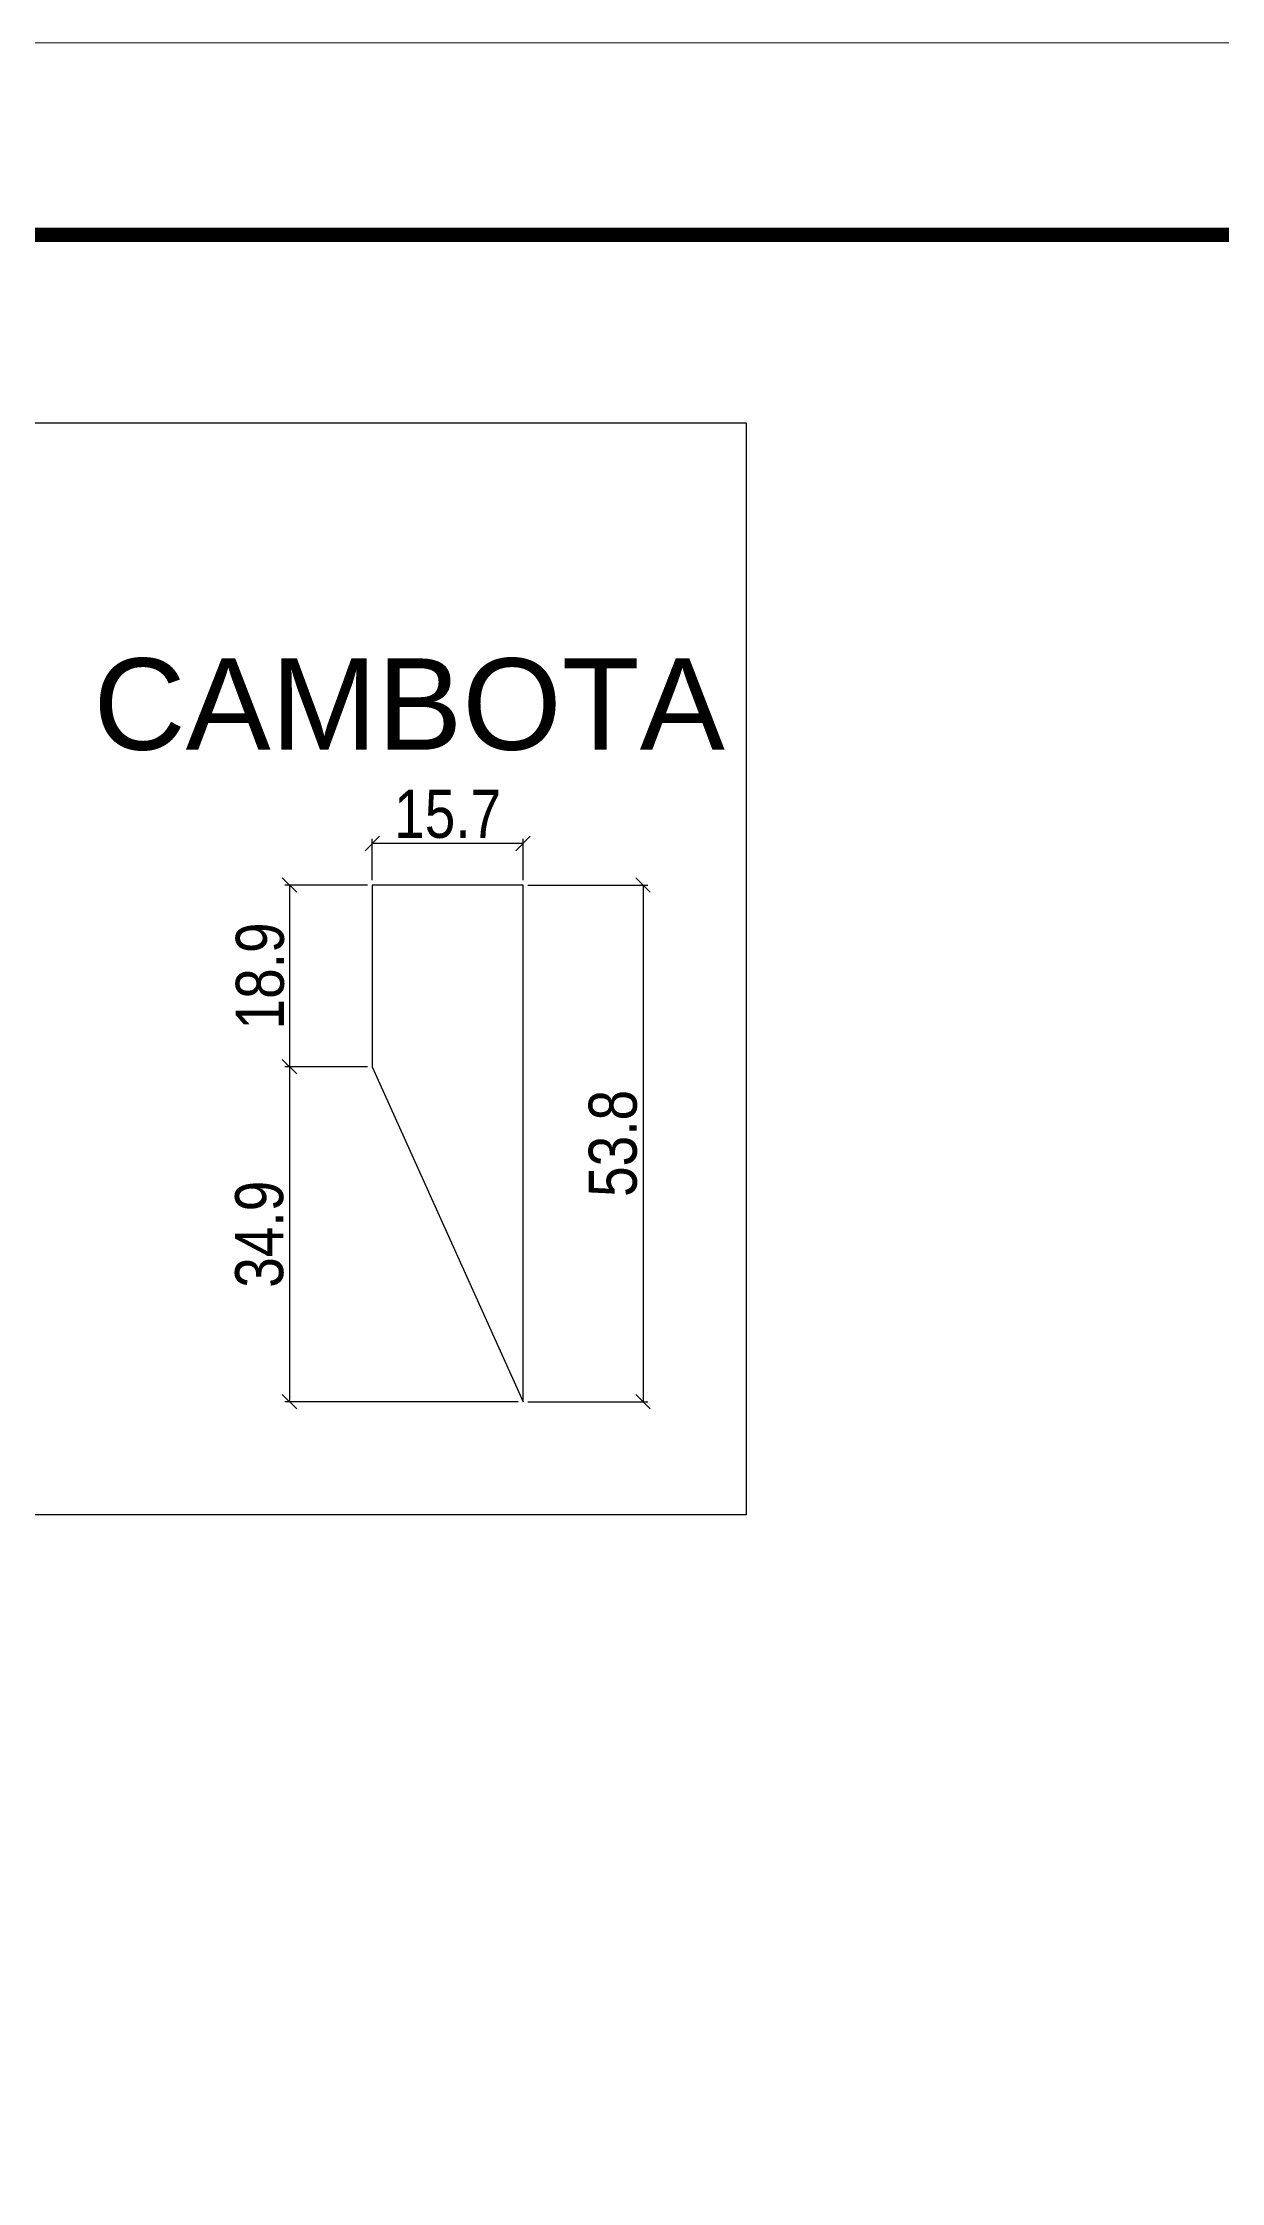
# Model space of a CAD drawing. Extents: x -3394 to 16474, y -5031 to 14397.
# Drawn here: x 6295.7 to 6541.1, y 7059.5 to 7505.1 of the extents above; entities that cross this region are included whole.
import ezdxf

# ---------------------------------------------------------------- set-up
doc = ezdxf.new("R2010")
doc.units = 0
doc.linetypes.add('DASHED', pattern=[0.75, 0.5, -0.25])
doc.layers.get('0').update_dxf_attribs({"linetype": 'CONTINUOUS'})
doc.layers.get('Defpoints').update_dxf_attribs({"linetype": 'CONTINUOUS'})
for name, color, linetype in [('COTA', 241, 'CONTINUOUS'), ('NOMENCLATURA', 7, 'CONTINUOUS'), ('Painéis', 200, 'CONTINUOUS')]:
    doc.layers.add(name, color=color, linetype=linetype)
doc.layers.add('Folhas', color=255, linetype='CONTINUOUS', lineweight=9)
doc.layers.add('SARRAFO DE PRESSAO', color=251, linetype='DASHED', lineweight=9)
doc.styles.add('ARIAL', font='arial.ttf')
doc.styles.add('COTA TECNICA 2X', font='techl___.ttf', dxfattribs={"height": 10})
doc.dimstyles.new('SECAO', dxfattribs={"dimscale": 0.333333, "dimtxt": 5, "dimasz": 9, "dimexe": 3, "dimexo": 3, "dimgap": 3, "dimtad": 1, "dimdec": 1, "dimlfac": 0.5, "dimzin": 12, "dimdsep": 46, "dimtxsty": 'COTA TECNICA 2X', "dimblk1": 'OBLIQUE', "dimblk2": 'OBLIQUE', "dimsah": 1, "dimcen": 0.9, "dimclrd": 4, "dimclre": 4, "dimclrt": 240, "dimadec": 1, "dimazin": 3, "dimtfac": 1, "dimtdec": 1, "dimtmove": 0, "dimatfit": 3, "dimfxl": 1, "dimtolj": 1, "dimtzin": 12, "dimarcsym": 0})

# ---------------------------------------------------------------- blocks, each defined once
blk = doc.blocks.new('9999999999')
at = {"layer": 'Folhas'}
blk.add_lwpolyline([(98138.98, 34190.21), (99623.98, 34190.21), (99623.98, 35240.21), (98138.98, 35240.21)], close=True, dxfattribs=at)
at = {"layer": 'Folhas', "color": 30, "const_width": 3}
blk.add_lwpolyline([(98213.98, 34230.21), (99583.98, 34230.21), (99583.98, 35200.21), (98213.98, 35200.21)], close=True, dxfattribs=at)
blk = doc.blocks.new('_Oblique')
at = {"color": 0, "linetype": 'ByBlock', "lineweight": -2}
blk.add_line((-0.5, -0.5), (0.5, 0.5), dxfattribs=at)
blk = doc.blocks.new('*D1772')
at = {"layer": 'COTA', "color": 4, "lineweight": -2, "transparency": 16777216}
for p, q in [((6396.71, 7329.64), (6421.69, 7329.64)), ((6420.69, 7329.64), (6420.69, 7222.03)), ((6396.71, 7222.03), (6421.69, 7222.03))]:
    blk.add_line(p, q, dxfattribs=at)
at = {"layer": 'Defpoints', "color": 0, "transparency": 16777216}
for p in [(6395.71, 7329.64), (6395.71, 7222.03), (6420.69, 7222.03)]:
    blk.add_point(p, dxfattribs=at)
at = {"layer": 'COTA', "color": 4, "lineweight": -2, "transparency": 16777216, "xscale": 3, "yscale": 3, "zscale": 3}
for p, rotation in [((6420.69, 7329.64), 90), ((6420.69, 7222.03), 270)]:
    blk.add_blockref('_Oblique', p, dxfattribs=dict(at, rotation=rotation))
at = {"layer": 'COTA', "color": 240, "transparency": 16777216, "insert": (6414.45, 7275.84), "char_height": 10, "attachment_point": 5, "rotation": 90, "style": 'COTA TECNICA 2X'}
blk.add_mtext('\\A1;53.8', dxfattribs=at)
blk = doc.blocks.new('*D1773')
at = {"layer": 'COTA', "color": 4, "lineweight": -2, "transparency": 16777216}
for p, q in [((6364.31, 7330.64), (6364.31, 7339.31)), ((6395.71, 7338.31), (6364.31, 7338.31)), ((6395.71, 7330.64), (6395.71, 7339.31))]:
    blk.add_line(p, q, dxfattribs=at)
at = {"layer": 'Defpoints', "color": 0, "transparency": 16777216}
for p in [(6364.31, 7338.31), (6364.31, 7329.64), (6395.71, 7329.64)]:
    blk.add_point(p, dxfattribs=at)
at = {"layer": 'COTA', "color": 4, "lineweight": -2, "transparency": 16777216, "xscale": 3, "yscale": 3, "zscale": 3, "rotation": 180}
blk.add_blockref('_Oblique', (6364.31, 7338.31), dxfattribs=at)
at = {"layer": 'COTA', "color": 4, "lineweight": -2, "transparency": 16777216, "xscale": 3, "yscale": 3, "zscale": 3}
blk.add_blockref('_Oblique', (6395.71, 7338.31), dxfattribs=at)
at = {"layer": 'COTA', "color": 240, "transparency": 16777216, "insert": (6380.01, 7344.42), "char_height": 10, "attachment_point": 5, "style": 'COTA TECNICA 2X'}
blk.add_mtext('\\A1;15.7', dxfattribs=at)
blk = doc.blocks.new('*D1774')
at = {"layer": 'COTA', "color": 4, "lineweight": -2, "transparency": 16777216}
for p, q in [((6363.31, 7329.64), (6346.07, 7329.64)), ((6347.07, 7329.64), (6347.07, 7291.81)), ((6363.31, 7291.81), (6346.07, 7291.81))]:
    blk.add_line(p, q, dxfattribs=at)
at = {"layer": 'Defpoints', "color": 0, "transparency": 16777216}
for p in [(6364.31, 7329.64), (6347.07, 7291.81), (6364.31, 7291.81)]:
    blk.add_point(p, dxfattribs=at)
at = {"layer": 'COTA', "color": 4, "lineweight": -2, "transparency": 16777216, "xscale": 3, "yscale": 3, "zscale": 3}
for p, rotation in [((6347.07, 7329.64), 90), ((6347.07, 7291.81), 270)]:
    blk.add_blockref('_Oblique', p, dxfattribs=dict(at, rotation=rotation))
at = {"layer": 'COTA', "color": 240, "transparency": 16777216, "insert": (6340.96, 7310.72), "char_height": 10, "attachment_point": 5, "rotation": 90, "style": 'COTA TECNICA 2X'}
blk.add_mtext('\\A1;18.9', dxfattribs=at)
blk = doc.blocks.new('*D1775')
at = {"layer": 'COTA', "color": 4, "lineweight": -2, "transparency": 16777216}
for p, q in [((6363.31, 7291.81), (6346.07, 7291.81)), ((6347.07, 7291.81), (6347.07, 7222.03)), ((6394.71, 7222.03), (6346.07, 7222.03))]:
    blk.add_line(p, q, dxfattribs=at)
at = {"layer": 'Defpoints', "color": 0, "transparency": 16777216}
for p in [(6364.31, 7291.81), (6347.07, 7222.03), (6395.71, 7222.03)]:
    blk.add_point(p, dxfattribs=at)
at = {"layer": 'COTA', "color": 4, "lineweight": -2, "transparency": 16777216, "xscale": 3, "yscale": 3, "zscale": 3}
for p, rotation in [((6347.07, 7291.81), 90), ((6347.07, 7222.03), 270)]:
    blk.add_blockref('_Oblique', p, dxfattribs=dict(at, rotation=rotation))
at = {"layer": 'COTA', "color": 240, "transparency": 16777216, "insert": (6340.82, 7256.92), "char_height": 10, "attachment_point": 5, "rotation": 90, "style": 'COTA TECNICA 2X'}
blk.add_mtext('\\A1;34.9', dxfattribs=at)

msp = doc.modelspace()

# ---------------------------------------------------------------- linework, layer by layer
at = {"linetype": 'Continuous'}
msp.add_lwpolyline([(5976.55, 7425.93), (6442.18, 7425.93), (6442.18, 7198.48), (5976.55, 7198.48)], close=True, dxfattribs=at)
at = {"layer": 'Painéis', "linetype": 'Continuous'}
msp.add_lwpolyline([(6395.71, 7329.64), (6364.31, 7329.64), (6364.31, 7291.81), (6395.71, 7222.03)], close=True, dxfattribs=at)

# ---------------------------------------------------------------- block references
at = {"layer": 'SARRAFO DE PRESSAO', "color": 6, "linetype": 'ByBlock'}
msp.add_blockref('9999999999', (-92281.77, -27735.1), dxfattribs=at)

# ---------------------------------------------------------------- texts
at = {"layer": 'NOMENCLATURA', "linetype": 'Continuous', "style": 'ARIAL'}
msp.add_text('CAMBOTA', height=19.041, dxfattribs=at).set_placement((6306.22, 7357.84))

# ---------------------------------------------------------------- dimensions: what is measured, and where the dimension line sits
at = {"layer": 'COTA'}
dim = msp.add_linear_dim(base=(6364.31, 7338.31), p1=(6395.71, 7329.64), p2=(6364.31, 7329.64), dimstyle='SECAO', dxfattribs=at)
dim.commit()
dim.dimension.update_dxf_attribs({"geometry": '*D1773', "text_midpoint": (6380.01, 7344.42)})
for base, p1, p2, picture, middle in [((6347.07, 7291.81), (6364.31, 7329.64), (6364.31, 7291.81), '*D1774', (6340.96, 7310.72)), ((6420.69, 7222.03), (6395.71, 7329.64), (6395.71, 7222.03), '*D1772', (6414.45, 7275.84)), ((6347.07, 7222.03), (6364.31, 7291.81), (6395.71, 7222.03), '*D1775', (6340.82, 7256.92))]:
    dim = msp.add_linear_dim(base=base, p1=p1, p2=p2, angle=90, dimstyle='SECAO', dxfattribs=at)
    dim.commit()
    dim.dimension.update_dxf_attribs({"geometry": picture, "text_midpoint": middle})

doc.saveas('drawing.dxf')
